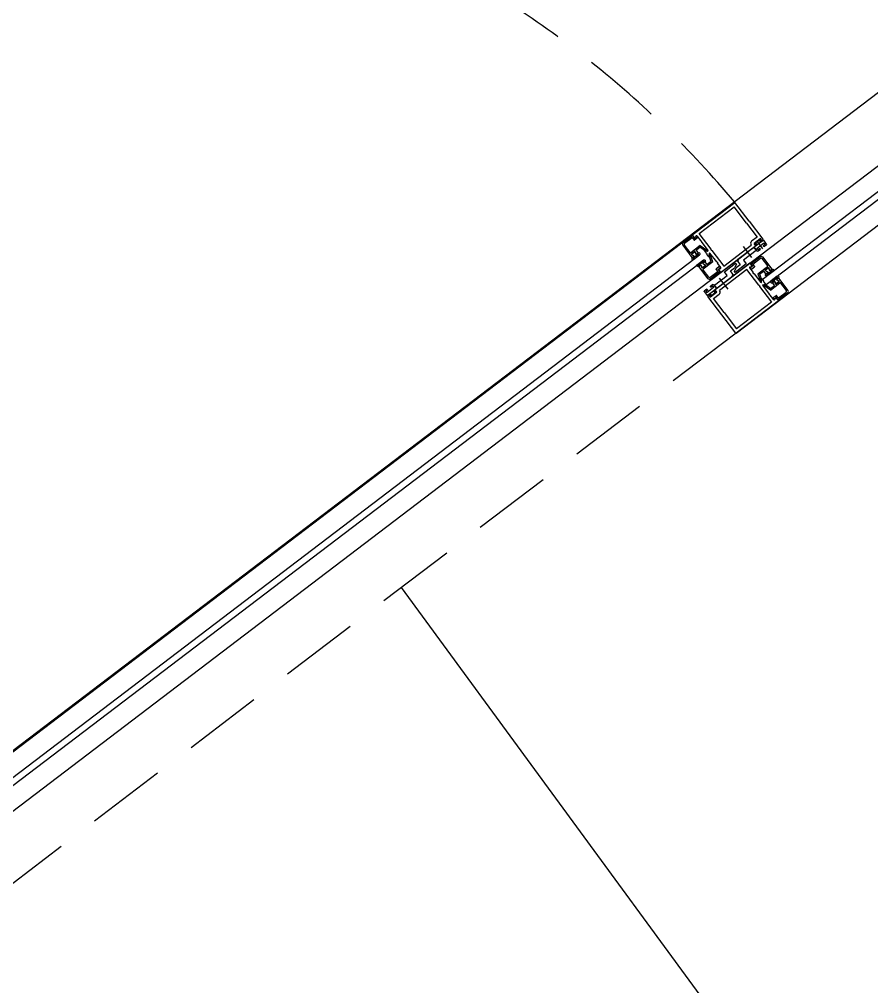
# Model space of a CAD drawing. Header units: millimetres. Extents: x 75184266 to 76346726, y -35077925 to -33679385.
# Drawn here: x 75498742 to 75499551, y -34603951 to -34603033 of the extents above; entities that cross this region are included whole.
import ezdxf

# ---------------------------------------------------------------- set-up
doc = ezdxf.new("R2010")
doc.units = ezdxf.units.MM
doc.header["$LTSCALE"] = 50
doc.header["$MEASUREMENT"] = 0
doc.linetypes.add('XR-지하3층$0$XR-지하3층$0$51A1코아(1층)-1$0$HID', pattern=[2.3, 1.5, -0.8])
doc.layers.add('XR-지하3층$0$XR-지하3층$0$AA-DWXM-DOOR', color=4, linetype='CONTINUOUS')
doc.layers.add('건축', color=8, linetype='CONTINUOUS', plot=False)

# ---------------------------------------------------------------- blocks, each defined once
blk = doc.blocks.new('XR-지하3층$0$XR-지하3층$0$dsfdf')
at = {"layer": 'XR-지하3층$0$XR-지하3층$0$AA-DWXM-DOOR', "color": 8, "linetype": 'XR-지하3층$0$XR-지하3층$0$51A1코아(1층)-1$0$HID'}
blk.add_line((1185.4, 127.81), (1974.28, 708.75), dxfattribs=at)
at = {"layer": 'XR-지하3층$0$XR-지하3층$0$AA-DWXM-DOOR', "color": 8}
for p, q in [((415.08, -563.65), (2033.57, 628.23)), ((1922.28, 602.69), (1167.17, 46.61)), ((1933.77, 587.09), (1219.49, 61.08)), ((1937.4, 582.16), (1223.12, 56.15)), ((1948.89, 566.55), (1184.58, 3.7)), ((1185.4, 127.81), (415.66, -439.04)), ((1211.36, 91.19), (442.27, -475.18)), ((1156.06, 82.14), (427.31, -454.53)), ((1159.69, 77.21), (430.94, -459.46))]:
    blk.add_line(p, q, dxfattribs=at)
at = {"layer": 'XR-지하3층$0$XR-지하3층$0$AA-DWXM-DOOR'}
for p, q in [((1144.66, 97.81), (1185.4, 127.81)), ((1151.24, 98.86), (1184.92, 123.65)), ((1196.41, 108.05), (1184.92, 123.65)), ((1185.69, 127.77), (1211.57, 92.62)), ((1196.41, 108.05), (1206.27, 94.66)), ((1144.87, 96.84), (1135.75, 90.13)), ((1144.59, 94.99), (1137.2, 89.54)), ((1146.59, 94.85), (1144.62, 97.53)), ((1144.87, 94.95), (1146.51, 92.73)), ((1145.15, 96.8), (1146.97, 94.34)), ((1149.54, 94.71), (1146.79, 92.68)), ((1146.97, 94.34), (1147.73, 95.73)), ((1147.28, 94.9), (1148.28, 96.74)), ((1147.94, 95.83), (1149.32, 95.63)), ((1148.97, 96.78), (1152.34, 92.2)), ((1162.36, 83.75), (1151.24, 98.86)), ((1153.12, 92.01), (1152.51, 92.1)), ((1153.12, 92.01), (1153.03, 91.39)), ((1206.27, 94.66), (1200.93, 90.73)), ((1209.11, 92.95), (1203.36, 88.72)), ((1203.73, 88.74), (1208.98, 92.61)), ((1209.65, 92.21), (1209.41, 92.54)), ((1209.82, 92.84), (1210.12, 92.43)), ((1135.43, 87.99), (1144.08, 76.24)), ((1136.98, 88.12), (1142.24, 80.97)), ((1152.15, 87.64), (1142.95, 80.86)), ((1148.3, 82.9), (1149.99, 80.6)), ((1152.15, 85.99), (1148.34, 83.18)), ((1152.15, 87.64), (1158.24, 83.11)), ((1152.15, 85.99), (1155.63, 83.39)), ((1153.08, 91.2), (1159.32, 82.72)), ((1157.61, 82.49), (1155.63, 83.39)), ((1155.64, 82.7), (1157.51, 80.18)), ((1158.81, 82.1), (1156.15, 83.33)), ((1162.32, 82.94), (1162.41, 83.56)), ((1162.32, 82.94), (1162.93, 82.85)), ((1163.1, 82.75), (1174.22, 67.64)), ((1171.28, 61.67), (1205.61, 86.96)), ((1174.22, 67.64), (1200.51, 87)), ((1192.37, 86.01), (1200.15, 75.44)), ((1210.95, 90.89), (1196.53, 80.27)), ((1200.39, 87.16), (1200.51, 87)), ((1203.25, 88.01), (1203.55, 87.6)), ((1203.26, 84.98), (1205.26, 82.27)), ((1205.99, 81.28), (1203.32, 84.89)), ((1203.39, 85.32), (1205.98, 87.23)), ((1203.9, 87.98), (1203.66, 88.31)), ((1204.27, 87.49), (1204.88, 87.94)), ((1204.33, 87.91), (1205.07, 88.46)), ((1206.04, 87.66), (1205.5, 88.39)), ((1205.59, 87.83), (1205.72, 87.67)), ((1206.67, 82.93), (1206.01, 83.83)), ((1206.05, 84.12), (1212.29, 88.71)), ((1206.41, 81.22), (1208.8, 82.97)), ((1206.96, 82.88), (1208.19, 83.79)), ((1208.86, 83.4), (1208.62, 83.73)), ((1209.33, 90.07), (1208.78, 90.81)), ((1208.85, 91.24), (1209.59, 91.79)), ((1209.29, 90.55), (1209.41, 90.39)), ((1210.01, 91.72), (1209.4, 91.27)), ((1209.75, 90.01), (1211.93, 91.61)), ((1210.12, 90.28), (1211.36, 91.19)), ((1212.15, 85.82), (1211.9, 86.15)), ((1211.97, 86.57), (1213.2, 87.48)), ((1215.02, 87.93), (1212.36, 91.55)), ((1212.57, 85.75), (1214.96, 87.51)), ((1213.24, 87.77), (1212.58, 88.67)), ((1145.22, 80.89), (1143.78, 79.83)), ((1145.72, 77.88), (1143.8, 79.16)), ((1143.98, 74.65), (1144.05, 74.56)), ((1144, 79.61), (1146.81, 81.68)), ((1144.01, 79.27), (1146, 77.98)), ((1144.36, 76.2), (1144.2, 76.08)), ((1144.36, 76.2), (1145.74, 77.22)), ((1144.36, 76.2), (1145.74, 77.22)), ((1147.79, 77.39), (1144.84, 75.21)), ((1145.22, 80.89), (1146.66, 81.94)), ((1145.48, 74.34), (1151.39, 78.7)), ((1147.12, 81.57), (1147.76, 79.28)), ((1147.94, 79.51), (1147.29, 81.73)), ((1147.79, 77.39), (1150.75, 79.57)), ((1149.95, 80.31), (1148.57, 79.3)), ((1149.11, 69.42), (1155.02, 73.77)), ((1149.95, 80.31), (1150.11, 80.44)), ((1151.54, 80.22), (1151.61, 80.12)), ((1156.52, 73.46), (1156.45, 73.55)), ((1158.29, 79.98), (1157.68, 80.07)), ((1158.24, 82.62), (1158.13, 82.54)), ((1158.29, 79.98), (1158.2, 79.36)), ((1160.11, 76.64), (1158.25, 79.17)), ((1160.47, 79.85), (1160.85, 76.94)), ((1160.49, 78.59), (1160.76, 76.43)), ((1160.8, 79.14), (1160.69, 79.07)), ((1162.21, 72.33), (1160.76, 76.43)), ((1167.46, 71.67), (1161.22, 80.15)), ((1163.78, 71.84), (1161.27, 79)), ((1207.9, 76.61), (1173.57, 51.33)), ((1187.46, 71.69), (1188.4, 74.28)), ((1205.22, 81.98), (1192.9, 72.91)), ((1199.73, 69.47), (1208.85, 76.19)), ((1201.59, 69.19), (1208.98, 74.64)), ((1210.4, 74.42), (1215.67, 67.27)), ((1210.99, 75.86), (1219.64, 64.12)), ((1148.96, 67.89), (1148.89, 67.99)), ((1152.7, 70.72), (1149.75, 68.55)), ((1150.55, 67.8), (1150.39, 67.68)), ((1159.16, 55.77), (1150.51, 67.51)), ((1150.55, 67.8), (1151.93, 68.81)), ((1150.55, 67.8), (1151.93, 68.81)), ((1152.56, 68.6), (1153.21, 66.38)), ((1152.7, 70.72), (1155.66, 72.9)), ((1153.37, 66.55), (1152.73, 68.84)), ((1153.69, 66.44), (1156.5, 68.51)), ((1155.28, 67.23), (1153.84, 66.17)), ((1159.74, 57.21), (1154.48, 64.36)), ((1156.49, 68.84), (1154.5, 70.13)), ((1163.78, 71.84), (1154.59, 65.07)), ((1156.14, 71.91), (1154.76, 70.9)), ((1154.77, 70.23), (1156.7, 68.95)), ((1155.28, 67.23), (1156.72, 68.29)), ((1156.14, 71.91), (1156.3, 72.03)), ((1158.11, 69.57), (1156.42, 71.87)), ((1162.21, 72.33), (1158.4, 69.53)), ((1168.6, 62.72), (1166.97, 64.94)), ((1169.76, 67.25), (1167.01, 65.23)), ((1168.25, 71.48), (1167.63, 71.57)), ((1168.25, 71.48), (1168.15, 70.86)), ((1171.57, 66.09), (1168.2, 70.67)), ((1168.64, 64.91), (1170.2, 65.22)), ((1170.46, 62.44), (1168.64, 64.91)), ((1169.02, 64.39), (1170.99, 61.72)), ((1169.27, 65.03), (1171.32, 65.45)), ((1170.36, 65.39), (1170.57, 66.77)), ((1174.65, 62.26), (1185.32, 70.12)), ((1180.39, 63.06), (1184.32, 65.96)), ((1184.09, 62.5), (1185.83, 65.68)), ((1186.05, 69.13), (1184.32, 65.96)), ((1195.5, 69.38), (1184.82, 61.51)), ((1185.32, 70.12), (1186.05, 69.13)), ((1189.76, 68.57), (1185.83, 65.68)), ((1187.46, 71.69), (1189.76, 68.57)), ((1192.9, 72.91), (1195.5, 69.38)), ((1198.57, 65.54), (1201.95, 60.97)), ((1200.88, 66.6), (1198.82, 66.19)), ((1201.12, 67.24), (1199.15, 69.92)), ((1199.78, 66.24), (1199.58, 64.87)), ((1199.69, 69.19), (1201.5, 66.72)), ((1201.5, 66.72), (1199.95, 66.41)), ((1200.38, 64.38), (1203.13, 66.4)), ((1201.54, 68.91), (1203.18, 66.69)), ((1206.36, 59.79), (1215.56, 66.56)), ((1214.87, 64.4), (1213.43, 63.35)), ((1216.45, 65.19), (1213.64, 63.12)), ((1214.87, 64.4), (1216.3, 65.46)), ((1216.77, 65.08), (1217.41, 62.8)), ((1217.58, 63.03), (1216.94, 65.25)), ((1168.56, 62.44), (1161.17, 57)), ((1170.41, 62.16), (1161.3, 55.44)), ((1164.93, 49.65), (1177.25, 58.72)), ((1168.23, 47.4), (1182.65, 58.01)), ((1169.2, 56.24), (1176.98, 45.67)), ((1195.92, 63.99), (1169.64, 44.63)), ((1177.25, 58.72), (1174.65, 62.26)), ((1182.68, 59.94), (1180.39, 63.06)), ((1182.68, 59.94), (1181.74, 57.35)), ((1184.09, 62.5), (1184.82, 61.51)), ((1207.04, 48.88), (1195.92, 63.99)), ((1201.9, 60.16), (1201.99, 60.77)), ((1201.9, 60.16), (1202.52, 60.06)), ((1202.68, 59.96), (1208.93, 51.48)), ((1206.36, 59.79), (1208.88, 52.63)), ((1207.94, 59.3), (1211.75, 62.11)), ((1207.94, 59.3), (1209.38, 55.2)), ((1209.66, 53.04), (1209.38, 55.2)), ((1212.03, 62.06), (1213.72, 59.76)), ((1215.37, 61.4), (1213.45, 62.68)), ((1213.63, 58.17), (1213.7, 58.08)), ((1213.65, 62.79), (1215.65, 61.5)), ((1214.01, 59.72), (1213.85, 59.6)), ((1214.01, 59.72), (1215.39, 60.73)), ((1217.44, 60.91), (1214.48, 58.73)), ((1221.04, 62.22), (1215.12, 57.86)), ((1217.44, 60.91), (1220.4, 63.09)), ((1219.59, 63.83), (1218.22, 62.82)), ((1219.59, 63.83), (1218.22, 62.82)), ((1224.67, 57.29), (1218.75, 52.93)), ((1219.59, 63.83), (1219.76, 63.95)), ((1221.18, 63.74), (1221.25, 63.64)), ((1222.35, 54.24), (1225.31, 56.42)), ((1225.78, 55.43), (1224.4, 54.42)), ((1225.78, 55.43), (1224.4, 54.42)), ((1225.78, 55.43), (1225.95, 55.55)), ((1234.72, 43.64), (1226.07, 55.39)), ((1226.16, 56.98), (1226.09, 57.07)), ((1164.09, 47.52), (1157.85, 42.92)), ((1158.57, 48.05), (1164.34, 40.21)), ((1159.2, 40.75), (1173.61, 51.36)), ((1161.28, 48.23), (1161.53, 47.91)), ((1163.73, 50.42), (1161.35, 48.66)), ((1163.19, 48.75), (1161.95, 47.84)), ((1163.47, 48.71), (1164.14, 47.8)), ((1164.16, 50.35), (1166.82, 46.74)), ((1166.76, 46.31), (1164.17, 44.4)), ((1166.88, 46.66), (1164.88, 49.37)), ((1166.88, 46.66), (1164.88, 49.37)), ((1169.05, 48), (1167.82, 47.1)), ((1207.83, 48.69), (1207.21, 48.78)), ((1207.83, 48.69), (1207.73, 48.07)), ((1207.78, 47.88), (1218.9, 32.78)), ((1209.67, 51.78), (1209.29, 54.69)), ((1209.35, 52.49), (1209.46, 52.57)), ((1210.04, 54.99), (1211.9, 52.46)), ((1217.07, 40.43), (1210.82, 48.91)), ((1211.33, 49.53), (1213.99, 48.31)), ((1211.85, 51.65), (1211.95, 52.27)), ((1211.85, 51.65), (1212.47, 51.56)), ((1211.91, 49.01), (1212.01, 49.09)), ((1217.99, 43.99), (1211.91, 48.52)), ((1212.53, 49.15), (1214.51, 48.24)), ((1214.5, 48.93), (1212.64, 51.46)), ((1218, 45.64), (1214.51, 48.24)), ((1217.99, 43.99), (1227.19, 50.77)), ((1218, 45.64), (1221.8, 48.45)), ((1218.61, 51.41), (1218.54, 51.51)), ((1222.35, 54.24), (1219.39, 52.07)), ((1220.2, 51.32), (1220.03, 51.2)), ((1221.85, 48.73), (1220.15, 51.03)), ((1220.2, 51.32), (1221.57, 52.33)), ((1222.21, 52.12), (1222.85, 49.9)), ((1223.02, 50.07), (1222.38, 52.35)), ((1226.15, 52.03), (1223.34, 49.96)), ((1224.92, 50.75), (1223.49, 49.69)), ((1226.14, 52.36), (1224.14, 53.65)), ((1224.42, 53.75), (1226.35, 52.47)), ((1224.92, 50.75), (1226.36, 51.8)), ((1233.16, 43.51), (1227.9, 50.66)), ((1155.12, 43.7), (1157.79, 40.08)), ((1157.57, 45.88), (1155.19, 44.13)), ((1156.9, 43.87), (1157.57, 42.96)), ((1158.18, 45.06), (1156.94, 44.15)), ((1158, 45.82), (1158.24, 45.49)), ((1160.39, 41.62), (1158.21, 40.02)), ((1171.27, 21.77), (1158.57, 39.02)), ((1160.02, 41.35), (1158.79, 40.44)), ((1160.32, 38.79), (1160.02, 39.2)), ((1160.13, 39.91), (1160.75, 40.36)), ((1160.49, 39.42), (1160.73, 39.09)), ((1161.3, 40.39), (1160.56, 39.85)), ((1160.85, 41.08), (1160.73, 41.24)), ((1160.82, 41.56), (1161.36, 40.82)), ((1161.04, 38.68), (1166.79, 42.91)), ((1166.42, 42.9), (1161.16, 39.02)), ((1163.88, 36.97), (1169.22, 40.9)), ((1173.74, 23.58), (1163.88, 36.97)), ((1164.1, 43.98), (1164.65, 43.24)), ((1164.55, 43.8), (1164.43, 43.96)), ((1165.81, 43.72), (1165.08, 43.17)), ((1165.88, 44.14), (1165.26, 43.69)), ((1166.24, 43.65), (1166.48, 43.32)), ((1166.89, 43.63), (1166.59, 44.04)), ((1169.76, 44.47), (1169.64, 44.63)), ((1217.02, 39.62), (1217.11, 40.24)), ((1217.02, 39.62), (1217.64, 39.53)), ((1221.18, 34.85), (1217.81, 39.43)), ((1220.6, 36.92), (1223.35, 38.95)), ((1223.18, 37.3), (1222.41, 35.9)), ((1224.99, 34.83), (1223.18, 37.3)), ((1223.55, 36.78), (1225.52, 34.11)), ((1225.27, 36.69), (1223.64, 38.9)), ((1225.27, 34.79), (1234.39, 41.5)), ((1225.56, 36.64), (1232.95, 42.09)), ((1218.9, 32.78), (1185.23, 7.98)), ((1222.2, 35.8), (1220.83, 36.01)), ((1222.87, 36.73), (1221.86, 34.9)), ((1171.27, 21.77), (1184.58, 3.7)), ((1173.74, 23.58), (1185.23, 7.98)), ((1184.46, 3.86), (1184.58, 3.7))]:
    blk.add_line(p, q, dxfattribs=at)
for centre, radius, start, end in [((1185.52, 127.65), 0.204, 36.36859, 126.36859), ((1144.78, 97.65), 0.204, 126.36859, 216.36859), ((1146.92, 95.09), 0.408, 216.36859, 331.36859), ((1148.64, 96.54), 0.408, 36.36859, 151.36859), ((1152.55, 92.36), 0.258, 216.36859, 261.36859), ((1209.41, 92.54), 0.51, 36.36859, 126.36859), ((1209.71, 92.13), 0.51, 306.36859, 36.36859), ((1210.75, 92.01), 1.02, 306.36859, 36.36859), ((1153.29, 91.35), 0.258, 171.36859, 216.36859), ((1155.98, 82.95), 0.413, 65.36859, 216.36859), ((1158.99, 82.48), 0.413, 245.36859, 36.36859), ((1162.15, 83.6), 0.258, 351.36859, 36.36859), ((1162.89, 82.59), 0.258, 36.36859, 81.36859), ((1202.44, 88.68), 2.55, 126.36859, 216.36859), ((1203.1, 84.86), 0.204, 36.36859, 126.36859), ((1203.66, 88.31), 0.51, 126.36859, 216.36859), ((1203.96, 87.9), 0.51, 216.36859, 306.36859), ((1205.18, 87.53), 0.51, 36.36859, 126.36859), ((1205.3, 87.37), 0.51, 306.36859, 36.36859), ((1209.7, 90.86), 0.51, 126.36859, 216.36859), ((1209.82, 90.69), 0.51, 216.36859, 306.36859), ((1157.71, 80.33), 0.258, 216.36859, 261.36859), ((1158.45, 79.32), 0.258, 171.36859, 216.36859), ((1160.44, 76.89), 0.413, 216.36859, 7.36859), ((1160.88, 79.9), 0.413, 36.36859, 187.36859), ((1205.1, 82.14), 0.204, 306.36859, 36.36859), ((1167.67, 71.82), 0.258, 216.36859, 261.36859), ((1168.41, 70.82), 0.258, 171.36859, 216.36859), ((1169.35, 64.63), 0.408, 101.36859, 216.36859), ((1171.24, 65.85), 0.408, 281.36859, 36.36859), ((1198.99, 69.79), 0.204, 36.36859, 126.36859), ((1199.39, 66.15), 0.408, 101.36859, 216.36859), ((1200.8, 67), 0.408, 281.36859, 36.36859), ((1171.15, 61.84), 0.204, 216.36859, 306.36859), ((1201.74, 60.81), 0.258, 351.36859, 36.36859), ((1202.48, 59.81), 0.258, 36.36859, 81.36859), ((1209.7, 54.74), 0.413, 36.36859, 187.36859), ((1165.05, 49.49), 0.204, 126.36859, 216.36859), ((1165.05, 49.49), 0.204, 126.36859, 216.36859), ((1167.04, 46.78), 0.204, 216.36859, 306.36859), ((1167.04, 46.78), 0.204, 216.36859, 306.36859), ((1207.25, 49.04), 0.258, 216.36859, 261.36859), ((1207.99, 48.03), 0.258, 171.36859, 216.36859), ((1209.26, 51.73), 0.413, 216.36859, 7.36859), ((1211.16, 49.15), 0.413, 65.36859, 216.36859), ((1211.69, 52.31), 0.258, 351.36859, 36.36859), ((1212.43, 51.3), 0.258, 36.36859, 81.36859), ((1214.17, 48.68), 0.413, 245.36859, 36.36859), ((1159.39, 39.62), 1.02, 126.36859, 216.36859), ((1160.43, 39.5), 0.51, 126.36859, 216.36859), ((1160.32, 40.94), 0.51, 36.36859, 126.36859), ((1160.73, 39.09), 0.51, 216.36859, 306.36859), ((1160.44, 40.78), 0.51, 306.36859, 36.36859), ((1164.84, 44.27), 0.51, 126.36859, 216.36859), ((1164.96, 44.1), 0.51, 216.36859, 306.36859), ((1166.18, 43.73), 0.51, 36.36859, 126.36859), ((1166.48, 43.32), 0.51, 306.36859, 36.36859), ((1167.7, 42.96), 2.55, 306.36859, 36.36859), ((1216.86, 40.28), 0.258, 351.36859, 36.36859), ((1217.6, 39.27), 0.258, 36.36859, 81.36859), ((1223.23, 36.54), 0.408, 36.36859, 151.36859), ((1221.51, 35.09), 0.408, 216.36859, 331.36859), ((1225.36, 33.98), 0.204, 306.36859, 36.36859)]:
    blk.add_arc(centre, radius, start, end, dxfattribs=at)
at = {"layer": 'XR-지하3층$0$XR-지하3층$0$AA-DWXM-DOOR', "color": 8, "linetype": 'XR-지하3층$0$XR-지하3층$0$51A1코아(1층)-1$0$HID'}
blk.add_arc((1918.39, 598.63), 944.71, 219.06659, 308.4325, dxfattribs=at)
at = {"layer": 'XR-지하3층$0$XR-지하3층$0$AA-DWXM-DOOR'}
for centre, major_axis, start_param, end_param in [((1144.71, 94.82), (-0.144, 0.144), 4.561742, 6.132539), ((1144.99, 96.68), (0.144, 0.144), 6.132539, 7.703335), ((1146.67, 92.85), (0.144, 0.144), 2.990946, 4.561742), ((1147.91, 95.63), (-0.144, 0.144), -0.936045, 0.285686), ((1149.24, 95.12), (-0.361, 0.361), 2.990946, 5.347141), ((1136.66, 88.9), (-1.08, 1.08), -0.150647, 1.42015), ((1137.8, 88.72), (0.721, 0.721), 1.42015, 2.990946), ((1148.46, 83.02), (0.144, 0.144), 1.42015, 2.990946), ((1158.06, 82.87), (0.216, 0.216), 4.561742, 6.429245), ((1142.65, 81.28), (0.361, 0.361), 2.990946, 4.561742), ((1144.02, 79.5), (0.288, 0.288), 1.42015, 3.342206), ((1144.8, 75.26), (0.721, 0.721), 1.42015, 2.990946), ((1144.12, 79.44), (-0.144, 0.144), -0.150647, 1.781499), ((1144.87, 75.16), (0.721, 0.721), 2.990946, 4.561742), ((1144.24, 76.37), (0.144, 0.144), 2.990946, 4.561742), ((1145.5, 77.54), (-0.288, 0.288), 2.990946, 4.913002), ((1149.03, 75.71), (-2.52, 2.52), 0.197087, 0.309319), ((1145.89, 77.81), (-0.144, 0.144), 3.338679, 4.923091), ((1146.9, 81.62), (0.288, 0.288), 5.781279, 7.703335), ((1146.93, 81.51), (-0.144, 0.144), 4.200394, 6.132539), ((1147.96, 79.33), (0.144, 0.144), 2.629597, 4.214009), ((1148.33, 79.63), (0.288, 0.288), 2.639687, 4.561742), ((1149.03, 75.71), (-2.52, 2.52), -0.610612, -0.49838), ((1149.83, 80.48), (-0.144, 0.144), 2.990946, 4.561742), ((1150.72, 79.61), (-0.721, 0.721), 4.561742, 6.132539), ((1150.79, 79.52), (0.721, 0.721), 4.561742, 6.132539), ((1157.83, 82.95), (-0.361, 0.361), 1.926295, 2.990946), ((1225.27, 56.47), (0.721, 0.721), 6.132539, 7.703335), ((1225.9, 55.27), (0.144, 0.144), 6.132539, 7.703335), ((1225.34, 56.37), (0.721, 0.721), 4.561742, 6.132539), ((1212.09, 48.77), (0.216, 0.216), 1.42015, 3.287652), ((1212.32, 48.68), (0.361, 0.361), 0.355499, 1.42015), ((1219.36, 52.11), (-0.721, 0.721), -0.150647, 1.42015), ((1219.43, 52.02), (0.721, 0.721), 2.990946, 4.561742), ((1220.32, 51.15), (-0.144, 0.144), -0.150647, 1.42015), ((1221.82, 52), (-0.288, 0.288), 4.210483, 6.132539), ((1221.12, 55.92), (-2.52, 2.52), 2.530981, 2.643213), ((1221.68, 48.61), (-0.144, 0.144), 2.990946, 4.561743), ((1222.18, 52.3), (-0.144, 0.144), 4.200394, 5.784805), ((1223.25, 50.02), (-0.288, 0.288), 1.06889, 2.990946), ((1223.22, 50.12), (-0.144, 0.144), 1.058801, 2.990946), ((1224.25, 53.82), (0.144, 0.144), 1.767883, 3.352295), ((1221.12, 55.92), (2.52, 2.52), 4.909476, 5.021707), ((1224.65, 54.09), (-0.288, 0.288), -0.150647, 1.771409), ((1226.03, 52.19), (-0.144, 0.144), 2.990946, 4.923091), ((1226.12, 52.13), (-0.288, 0.288), 2.990946, 4.913002), ((1227.49, 50.36), (-0.361, 0.361), 4.561742, 6.132539), ((1220.9, 36.51), (-0.361, 0.361), -0.150647, 2.205548), ((1223.47, 38.78), (-0.144, 0.144), 4.561742, 6.132539), ((1232.34, 42.91), (0.721, 0.721), 4.561742, 6.132539), ((1233.48, 42.74), (1.08, 1.08), 4.561742, 6.132539), ((1222.23, 36), (0.144, 0.144), 3.776344, 4.998075), ((1225.15, 34.95), (0.144, 0.144), 2.990946, 4.561742), ((1225.44, 36.81), (0.144, 0.144), 2.990946, 4.561742)]:
    blk.add_ellipse(centre, major_axis=major_axis, ratio=1, start_param=start_param, end_param=end_param, dxfattribs=at)
at = {"layer": 'XR-지하3층$0$XR-지하3층$0$AA-DWXM-DOOR', "extrusion": (0, 0, -1)}
for centre, major_axis, start_param, end_param in [((1209.16, 92.36), (0.216, 0.216), -1.42015, 0.150647), ((1209.41, 92.03), (0.216, 0.216), 0.150647, 1.721443), ((1203.57, 85.08), (-0.216, 0.216), 4.863036, 6.433832), ((1203.91, 88.49), (-0.216, 0.216), 4.863035, 6.433832), ((1204.15, 88.16), (-0.216, 0.216), 3.292239, 4.863035), ((1205.25, 88.21), (-0.216, 0.216), 0.150647, 1.721443), ((1206.17, 83.95), (-0.144, 0.144), 4.863035, 6.433832), ((1205.8, 87.47), (-0.216, 0.216), 1.721443, 3.292239), ((1206.84, 83.05), (0.144, 0.144), 1.721443, 3.292239), ((1208.37, 83.54), (0.216, 0.216), -1.42015, 0.150647), ((1209.03, 91), (-0.216, 0.216), 4.863035, 6.433832), ((1208.61, 83.22), (-0.216, 0.216), 1.721443, 3.292239), ((1209.57, 90.26), (-0.216, 0.216), 3.292239, 4.863035), ((1212.15, 86.33), (0.216, 0.216), 3.292239, 4.863036), ((1212.11, 91.37), (-0.216, 0.216), 0.150646, 1.721443), ((1212.39, 86), (0.216, 0.216), 1.721443, 3.292239), ((1212.41, 88.55), (-0.144, 0.144), 0.150647, 1.721443), ((1213.08, 87.64), (0.144, 0.144), 0.150647, 1.721443), ((1214.77, 87.75), (-0.216, 0.216), 1.721443, 3.292239), ((1155.62, 72.95), (0.721, 0.721), -1.42015, 0.150647), ((1160.99, 78.65), (0.361, 0.361), 3.798385, 4.863036), ((1160.98, 78.9), (0.216, 0.216), -1.42015, 0.447353), ((1206.23, 81.46), (-0.216, 0.216), 3.292239, 4.863035), ((1209.76, 74.96), (1.08, 1.08), -1.42015, 0.150647), ((1209.58, 73.81), (0.721, 0.721), -1.42015, 0.150647), ((1149.71, 68.59), (-0.721, 0.721), 4.863036, 6.433832), ((1149.78, 68.5), (0.721, 0.721), 1.721443, 3.292239), ((1150.67, 67.63), (-0.144, 0.144), 4.863036, 6.433832), ((1152.17, 68.48), (-0.288, 0.288), 0.150647, 2.072702), ((1151.47, 72.4), (-2.52, 2.52), 3.639973, 3.752204), ((1152.54, 68.78), (-0.144, 0.144), 0.49838, 2.082792), ((1153.6, 66.5), (0.288, 0.288), 1.721443, 3.643499), ((1153.57, 66.6), (-0.144, 0.144), 3.292239, 5.224384), ((1154.89, 64.66), (0.361, 0.361), 3.292239, 4.863036), ((1154.61, 70.31), (0.144, 0.144), 2.93089, 4.515302), ((1151.47, 72.4), (2.52, 2.52), 1.261478, 1.37371), ((1155, 70.57), (0.288, 0.288), 2.94098, 4.863036), ((1156.26, 71.75), (-0.144, 0.144), 0.150647, 1.721443), ((1155.69, 72.85), (-0.721, 0.721), 1.721443, 3.292239), ((1156.38, 68.67), (-0.144, 0.144), 1.360094, 3.292239), ((1156.47, 68.61), (-0.288, 0.288), 1.370183, 3.292239), ((1158.28, 69.69), (0.144, 0.144), 1.721443, 3.292239), ((1167.13, 65.06), (-0.144, 0.144), 4.863036, 6.433832), ((1170.07, 66.84), (0.361, 0.361), -1.42015, 0.936045), ((1170.16, 65.42), (-0.144, 0.144), 2.506841, 3.728572), ((1200.08, 64.79), (0.361, 0.361), 1.721443, 4.077637), ((1199.85, 69.31), (-0.144, 0.144), 4.863036, 6.433832), ((1199.99, 66.21), (0.144, 0.144), 4.077637, 5.299368), ((1201.71, 69.03), (-0.144, 0.144), 4.863036, 6.433832), ((1203.01, 66.57), (-0.144, 0.144), 1.721443, 3.292239), ((1215.26, 66.97), (0.361, 0.361), 0.150647, 1.721443), ((1216.55, 65.13), (0.288, 0.288), -1.42015, 0.501906), ((1216.57, 65.03), (-0.144, 0.144), 0.150647, 2.082792), ((1160.39, 56.68), (1.08, 1.08), 1.721443, 3.292239), ((1160.56, 57.82), (0.721, 0.721), 1.721443, 3.292239), ((1168.44, 62.6), (0.144, 0.144), 0.150647, 1.721443), ((1170.29, 62.32), (-0.144, 0.144), 1.721443, 3.292239), ((1211.87, 61.94), (0.144, 0.144), -1.42015, 0.150647), ((1213.67, 63.02), (0.288, 0.288), 2.94098, 4.863036), ((1214.45, 58.78), (0.721, 0.721), 3.292239, 4.863036), ((1213.76, 62.96), (-0.144, 0.144), 4.501687, 6.433832), ((1214.52, 58.68), (0.721, 0.721), 1.721443, 3.292239), ((1213.89, 59.88), (-0.144, 0.144), 3.292239, 4.863035), ((1215.15, 61.06), (0.288, 0.288), -0.200613, 1.721443), ((1218.68, 59.23), (2.52, 2.52), 4.40307, 4.515302), ((1215.54, 61.33), (-0.144, 0.144), 1.360094, 2.944506), ((1217.61, 62.85), (0.144, 0.144), 2.069176, 3.653588), ((1217.97, 63.15), (0.288, 0.288), 1.721443, 3.643499), ((1218.68, 59.23), (2.52, 2.52), -1.072417, -0.960185), ((1219.47, 64), (-0.144, 0.144), 1.721443, 3.292239), ((1220.36, 63.13), (-0.721, 0.721), 0.150647, 1.721443), ((1220.43, 63.04), (-0.721, 0.721), 1.721443, 3.292239), ((1157.75, 45.63), (0.216, 0.216), -1.42015, 0.150647), ((1161.53, 48.42), (-0.216, 0.216), 4.863036, 6.433832), ((1161.77, 48.09), (-0.216, 0.216), 3.292239, 4.863035), ((1163.31, 48.58), (-0.144, 0.144), 0.150647, 1.721443), ((1163.91, 50.17), (-0.216, 0.216), 0.150647, 1.721443), ((1163.97, 47.68), (-0.144, 0.144), 1.721443, 3.292239), ((1166.57, 46.56), (-0.216, 0.216), 1.721443, 3.292239), ((1209.17, 52.73), (0.216, 0.216), 1.721443, 3.588945), ((1209.15, 52.98), (0.361, 0.361), 0.656792, 1.721443), ((1155.37, 43.88), (-0.216, 0.216), 4.863036, 6.433832), ((1157.06, 43.99), (-0.144, 0.144), 4.863035, 6.433832), ((1157.73, 43.08), (0.144, 0.144), 1.721443, 3.292239), ((1158.03, 40.27), (0.216, 0.216), 1.721443, 3.292239), ((1157.99, 45.31), (0.216, 0.216), 0.150647, 1.721443), ((1160.57, 41.38), (-0.216, 0.216), 0.150647, 1.721443), ((1160.74, 39.6), (-0.216, 0.216), 4.863035, 6.433832), ((1160.98, 39.27), (-0.216, 0.216), 3.292239, 4.863035), ((1161.12, 40.64), (-0.216, 0.216), 1.721443, 3.292239), ((1164.35, 44.16), (0.216, 0.216), 3.292239, 4.863036), ((1164.89, 43.42), (0.216, 0.216), 1.721443, 3.292239), ((1166, 43.47), (-0.216, 0.216), 0.150647, 1.721443), ((1166.24, 43.14), (-0.216, 0.216), 1.721443, 3.292239)]:
    blk.add_ellipse(centre, major_axis=major_axis, ratio=1, start_param=start_param, end_param=end_param, dxfattribs=at)

msp = doc.modelspace()

# ---------------------------------------------------------------- hatches: boundary and pattern name
at = {"layer": '건축', "ltscale": 100}
h = msp.add_hatch(dxfattribs=at)
h.set_pattern_fill('NET', color=256, scale=5000, angle=90)
h.set_pattern_definition([(36.246, (75499316.6, -34604919.4), (-369.533, 504.054), []), (126.246, (75499316.6, -34604919.4), (-504.054, -369.533), [])])
h.paths.add_polyline_path([(75498606.94, -34603951.38), (75502775.71, -34609637.71), (75492896.63, -34616881.53), (75493428.36, -34617606.7), (75492218.7, -34618493.67), (75491509.12, -34617525.95), (75491630.08, -34617437.25), (75487828.33, -34612251.54), (75487706.94, -34612340.56), (75487517.39, -34612082.01), (75486331.91, -34612951.26), (75488347.09, -34615699.56), (75488275.54, -34616164.5), (75487725.22, -34616567.96), (75488399.35, -34617487.34), (75489234.02, -34616875.32), (75490475.79, -34618568.84), (75491844.54, -34620435.83), (75507909.73, -34608658.09), (75507930.02, -34608684.6), (75509659.43, -34607416.52), (75507932.78, -34605061.72), (75508452.93, -34604680.32), (75507793.61, -34603781.14), (75507273.46, -34604162.54), (75505320.54, -34601497.69), (75504017.44, -34602453.18), (75507499.62, -34607202.16), (75505201.28, -34608887.42), (75500516.75, -34602497.9)])

# ---------------------------------------------------------------- linework, layer by layer
at = {"layer": '건축', "extrusion": (-2.19752e-06, -2.19673e-06, 1), "elevation": -89.9}
msp.add_lwpolyline([(75501718.4, -34604137.49), (75498230.72, -34599378.7)], dxfattribs=at)

# ---------------------------------------------------------------- block references
at = {"layer": '건축', "rotation": 180.9046818192572}
msp.add_blockref('XR-지하3층$0$XR-지하3층$0$dsfdf', (75500605.59, -34603184.29, 0), dxfattribs=at)

doc.saveas('drawing.dxf')
